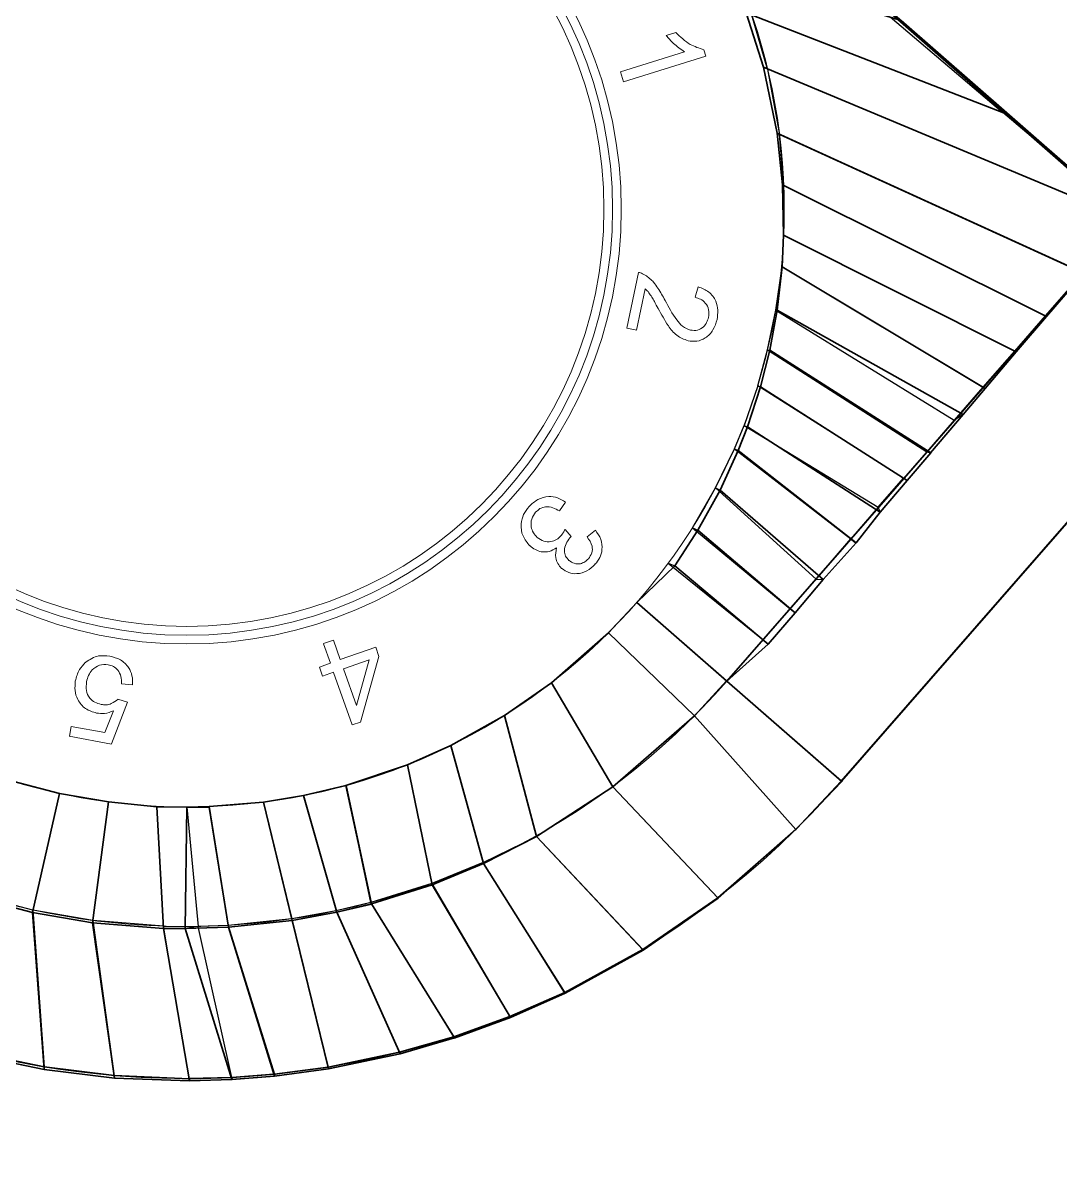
# Model space of a CAD drawing. Header units: millimetres. Extents: x 214.9 to 236.2, y -44.5 to -21.
# Drawn here: x 217.642 to 221.157, y -44.476 to -40.556 of the extents above; entities that cross this region are included whole.
import ezdxf

# ---------------------------------------------------------------- set-up
doc = ezdxf.new("R2010")
doc.units = ezdxf.units.MM
doc.header["$MEASUREMENT"] = 0
doc.layers.add('Camada 1', color=7, linetype='Continuous')
doc.layers.add('Layer1', color=10, linetype='Continuous', lineweight=35)

msp = doc.modelspace()

# ---------------------------------------------------------------- linework, layer by layer
for p, q in [((221.3923, -41.2233), (217.7316, -38.0252)), ((220.0928, -40.5214, 2.2033), (220.1516, -40.706, 2.2033)), ((220.9631, -40.8588, 2.2033), (220.0928, -40.5214, 2.2033)), ((220.1659, -40.7119, 0.0032), (220.1127, -40.5291, 0.0023)), ((220.1127, -40.5291, 0.0033), (220.9631, -40.8588, 0.0033)), ((220.5816, -40.5349, 2.2033), (220.9631, -40.8588, 2.2033)), ((220.1659, -40.7119, 0.0032), (220.1516, -40.706, 2.2033)), ((220.1516, -40.706, 2.2033), (220.1979, -40.9295, 2.2033)), ((220.1516, -40.706, 2.2033), (221.3923, -41.2233, 2.2)), ((221.3923, -41.2233), (220.1659, -40.7119, 0.0032)), ((220.1659, -40.7119, 0.0032), (220.2062, -40.9333, 0.0033)), ((220.9631, -40.8588, 0.0033), (220.9631, -40.8588, 2.2033)), ((221.3902, -41.2215, 2.2), (220.9631, -40.8588, 2.2033)), ((220.2062, -40.9333, 0.0033), (220.1979, -40.9295, 2.2033)), ((221.2363, -41.4027, 2.2033), (220.1979, -40.9295, 2.2033)), ((220.2165, -41.1044, 2.2033), (220.1979, -40.9295, 2.2033)), ((220.2204, -41.1064, 0.0033), (220.2062, -40.9333, 0.0033)), ((220.2062, -40.9333, 0.0033), (221.2351, -41.4022, 0.0033)), ((220.2204, -41.1064, 0.0033), (220.2165, -41.1044, 2.2033)), ((220.2165, -41.1044, 2.2033), (221.1111, -41.5501, 2.2033)), ((220.22, -41.275, 2.2033), (220.2165, -41.1044, 2.2033)), ((220.22, -41.275, 0.0033), (220.2204, -41.1064, 0.0033)), ((220.2204, -41.1064, 0.0033), (221.1111, -41.5501, 0.0033)), ((220.0273, -42.7857, 2.2), (221.3923, -41.2233, 2.2)), ((220.0273, -42.7857, 2.2), (221.3923, -41.2233, 2.2)), ((220.0273, -42.7857, 2.2), (221.3923, -41.2233, 2.2)), ((221.3923, -41.2233), (220.0274, -42.7858)), ((220.2149, -41.3825, 0.0033), (220.22, -41.275, 0.0033)), ((220.22, -41.275, 2.2033), (220.2149, -41.3825, 2.2033)), ((220.22, -41.275, 0.0033), (221.003, -41.6677, 0.0033)), ((220.22, -41.275, 0.0033), (220.22, -41.275, 2.2033)), ((221.0088, -41.6706, 2.2033), (220.22, -41.275, 2.2033)), ((220.1937, -41.5284), (220.2149, -41.3825, 0.0033)), ((220.1985, -41.5292, 2.2033), (220.2149, -41.3825, 2.2033)), ((220.2149, -41.3825, 0.0033), (220.8961, -41.7901, 0.0033)), ((220.2149, -41.3825, 0.0033), (220.2149, -41.3825, 2.2033)), ((220.2149, -41.3825, 2.2033), (220.9036, -41.7945, 2.2033)), ((221.2351, -41.4022, 0.0033), (221.1071, -41.548, 0.0033)), ((220.1661, -41.663), (220.1937, -41.5284)), ((220.1735, -41.6647, 2.2033), (220.1985, -41.5292, 2.2033)), ((220.1937, -41.5284), (220.7988, -41.9015, 0.0032)), ((220.1937, -41.5284), (220.1985, -41.5292, 2.2033)), ((220.1985, -41.5292, 2.2033), (220.8285, -41.8829, 2.2033)), ((220.4155, -43.1252, 2), (221.7779, -41.5654, 2)), ((220.4155, -43.1252), (221.7779, -41.5654)), ((221.7779, -41.5654, 2), (220.4279, -43.111, 2)), ((221.1071, -41.548, 0.0033), (221.003, -41.6677, 0.0033)), ((221.1071, -41.548, 0.0033), (221.1111, -41.5501, 2.2033)), ((220.1324, -41.7855), (220.1661, -41.663)), ((220.1661, -41.663), (220.7053, -42.0085, 0.0032)), ((220.1661, -41.663), (220.1735, -41.6647, 2.2033)), ((220.1735, -41.6647, 2.2033), (220.1421, -41.7885, 2.2033)), ((220.1735, -41.6647, 2.2033), (220.7187, -42.0122, 2.2031)), ((221.003, -41.6677, 0.0033), (220.8961, -41.7901, 0.0033)), ((221.003, -41.6677, 0.0033), (221.0088, -41.6706, 2.2033)), ((220.1324, -41.7855), (220.0859, -41.9194)), ((220.0978, -41.924, 2.2033), (220.1421, -41.7885, 2.2033)), ((220.6271, -42.0979, 0.0032), (220.1324, -41.7855)), ((220.1324, -41.7855), (220.1421, -41.7885, 2.2033)), ((220.1421, -41.7885, 2.2033), (220.6393, -42.1057, 2.2033)), ((220.8961, -41.7901, 0.0033), (220.7988, -41.9015, 0.0032)), ((220.8961, -41.7901, 0.0033), (220.9036, -41.7945, 2.2033)), ((220.8285, -41.8829, 2.2033), (220.7988, -41.9014, 0.0032)), ((220.0532, -41.9984), (220.0859, -41.9194)), ((220.0665, -42.0042, 2.2033), (220.0978, -41.924, 2.2033)), ((220.0859, -41.9194), (220.541, -42.1966, 0.0032)), ((220.0859, -41.9194), (220.0978, -41.924, 2.2033)), ((220.0978, -41.924, 2.2033), (220.5477, -42.2137, 2.2033)), ((220.7988, -41.9015, 0.0032), (220.7053, -42.0085, 0.0032)), ((219.9895, -42.1308), (220.0532, -41.9984)), ((220.0665, -42.0042, 2.2033), (220.0048, -42.1389, 2.2033)), ((220.0532, -41.9984), (220.4476, -42.3034, 0.0032)), ((220.0532, -41.9984), (220.0665, -42.0042, 2.2033)), ((220.462, -42.3145, 2.2033), (220.0665, -42.0042, 2.2033)), ((220.7053, -42.0085, 0.0032), (220.7187, -42.0122, 2.2033)), ((219.9108, -42.2667), (219.9895, -42.1308)), ((219.9895, -42.1308), (220.0048, -42.1389, 2.2033)), ((220.3309, -42.4401, 0.0031), (219.9895, -42.1308)), ((220.541, -42.1966, 0.0032), (220.6271, -42.0979, 0.0032)), ((220.6271, -42.0979, 0.0032), (220.6393, -42.1057, 2.2033)), ((220.0048, -42.1389, 2.2033), (219.9298, -42.2746, 2.2033)), ((220.354, -42.4417, 2.2033), (220.0048, -42.1389, 2.2033)), ((220.541, -42.1966, 0.0032), (220.4476, -42.3034, 0.0032)), ((220.5477, -42.2137, 2.2033), (220.541, -42.1966, 0.0032)), ((219.8512, -42.3951, 2.2033), (219.9298, -42.2746, 2.2033)), ((219.9108, -42.2667), (220.2428, -42.5407, 0.0031)), ((219.9108, -42.2667), (219.9298, -42.2746, 2.2033)), ((219.9298, -42.2746, 2.2033), (220.2588, -42.5539, 2.2033)), ((220.3309, -42.4401, 0.0031), (220.4476, -42.3034, 0.0032)), ((220.447, -42.3042, 0.0032), (220.462, -42.3145, 2.2033)), ((219.8512, -42.3951, 2.2033), (219.7225, -42.5192, 2.2)), ((219.8292, -42.3863), (220.1507, -42.6463, 0.0031)), ((219.8292, -42.3863), (219.8512, -42.3951, 2.2033)), ((219.8512, -42.3951, 2.2033), (220.1682, -42.6605, 2.2033)), ((220.2428, -42.5407, 0.0031), (220.3309, -42.4401, 0.0031)), ((220.3309, -42.4401, 0.0031), (220.3543, -42.442, 2.2033)), ((219.7225, -42.5192), (219.6262, -42.622)), ((219.6262, -42.622, 2.2), (219.7225, -42.5192, 2.2)), ((220.0273, -42.7857), (219.7225, -42.5192)), ((219.7225, -42.5192), (219.7225, -42.5192, 2.2)), ((220.0273, -42.7857, 2.2), (219.7225, -42.5192, 2.2)), ((220.0273, -42.7857), (219.7225, -42.5192)), ((220.0273, -42.7857, 2.2), (219.7225, -42.5192, 2.2)), ((220.2428, -42.5407, 0.0031), (220.2588, -42.5539, 2.2033)), ((219.6262, -42.622), (219.4334, -42.7913)), ((219.4334, -42.7913, 2.2), (219.6262, -42.622, 2.2)), ((219.9184, -42.9029), (219.6262, -42.622)), ((219.6262, -42.622), (219.6262, -42.622, 2.2)), ((219.6262, -42.622, 2.2), (219.9184, -42.9029, 2.2)), ((219.4334, -42.7913), (219.2741, -42.9025)), ((219.4334, -42.7913, 2.2), (219.2741, -42.9025, 2.2)), ((219.6416, -43.144), (219.4334, -42.7913)), ((219.4334, -42.7913), (219.4334, -42.7913, 2.2)), ((219.6416, -43.144, 2.2), (219.4334, -42.7913, 2.2)), ((220.0273, -42.7857, 2.2), (219.9184, -42.9029, 2.2)), ((219.9184, -42.9029), (220.0274, -42.7858)), ((220.4155, -43.1252, 2), (220.0272, -42.7859, 2.2)), ((220.0281, -42.785), (220.0273, -42.7857, 2.2)), ((220.0273, -42.7857), (220.0273, -42.7857, 2.2)), ((219.2741, -42.9025), (219.0925, -43.0041)), ((219.2741, -42.9025, 2.2), (219.0925, -43.0041, 2.2)), ((219.2741, -42.9025), (219.3825, -43.3125)), ((219.2741, -42.9025), (219.2741, -42.9025, 2.2)), ((219.2741, -42.9025, 2.2), (219.3825, -43.3125, 2.2)), ((219.6416, -43.144), (219.9184, -42.9029)), ((219.9184, -42.9029, 2.2), (219.6416, -43.144, 2.2)), ((220.2616, -43.2883), (219.9184, -42.9029)), ((219.9184, -42.9029), (219.9184, -42.9029, 2.2)), ((220.2618, -43.2887, 2), (219.9184, -42.9029, 2.2)), ((219.0925, -43.0041), (218.9455, -43.0695)), ((219.0925, -43.0041, 2.2), (218.9455, -43.0695, 2.2)), ((219.0925, -43.0041), (219.2021, -43.4004)), ((219.0925, -43.0041), (219.0925, -43.0041, 2.2)), ((219.0925, -43.0041, 2.2), (219.203, -43.4038, 2.2)), ((218.9455, -43.0695), (218.7368, -43.1396)), ((218.9455, -43.0695, 2.2), (218.7368, -43.1396, 2.2)), ((218.9455, -43.0695), (219.0276, -43.4715)), ((218.9455, -43.0695), (218.9455, -43.0695, 2.2)), ((218.9455, -43.0695, 2.2), (219.0285, -43.4756, 2.2)), ((217.7651, -43.1662), (217.6106, -43.1262)), ((217.7651, -43.1662, 2.2), (217.6106, -43.1262, 2.2)), ((218.7368, -43.1396), (218.5925, -43.1738)), ((218.5925, -43.1738, 2.2), (218.7368, -43.1396, 2.2)), ((218.8214, -43.5361), (218.7368, -43.1396)), ((218.7368, -43.1396), (218.7368, -43.1396, 2.2)), ((218.7368, -43.1396, 2.2), (218.8227, -43.5408, 2.1991)), ((219.6416, -43.144), (219.3825, -43.3125)), ((219.3825, -43.3125, 2.2), (219.6416, -43.144, 2.2)), ((219.9968, -43.5197), (219.6416, -43.144)), ((219.6416, -43.144, 2.2), (219.9979, -43.5208, 2)), ((220.4155, -43.1252), (220.2616, -43.2883)), ((220.4155, -43.1252, 2), (220.2618, -43.2887, 2)), ((220.4155, -43.1252), (220.4155, -43.1252, 2)), ((217.7651, -43.1662), (217.6736, -43.5695)), ((217.7651, -43.1662, 2.2), (217.6736, -43.5695, 2.2)), ((217.9314, -43.1951), (217.7651, -43.1662)), ((217.7651, -43.1662), (217.7651, -43.1662, 2.2)), ((217.9314, -43.1951, 2.2), (217.7651, -43.1662, 2.2)), ((218.5925, -43.1738), (218.4575, -43.1958)), ((218.5925, -43.1738, 2.2), (218.4575, -43.1958, 2.2)), ((218.5925, -43.1738), (218.7037, -43.5641)), ((218.5925, -43.1738), (218.5925, -43.1738, 2.2)), ((218.5925, -43.1738, 2.2), (218.7052, -43.5692, 2.2)), ((217.8777, -43.6046), (217.9314, -43.1951)), ((217.9314, -43.1951, 2.2), (217.8777, -43.6046, 2.2)), ((217.9314, -43.1951), (218.0959, -43.2113)), ((217.9314, -43.1951), (217.9314, -43.1951, 2.2)), ((218.0959, -43.2113, 2.2), (217.9314, -43.1951, 2.2)), ((218.1181, -43.6235), (218.0959, -43.2113)), ((218.197, -43.2124), (218.0959, -43.2113)), ((218.0959, -43.2113), (218.0959, -43.2113, 2.2)), ((218.197, -43.2124, 2.2), (218.0959, -43.2113, 2.2)), ((218.0959, -43.2113, 2.2), (218.1181, -43.6235, 2.2)), ((218.197, -43.2124, 2.2), (218.1914, -43.6245, 2.2)), ((218.2726, -43.211), (218.197, -43.2124)), ((218.2726, -43.211, 2.2), (218.197, -43.2124, 2.2)), ((218.197, -43.2124), (218.2355, -43.6171)), ((218.197, -43.2124), (218.197, -43.2124, 2.2)), ((218.4575, -43.1958), (218.2726, -43.211)), ((218.4575, -43.1958, 2.2), (218.2726, -43.211, 2.2)), ((218.2726, -43.211), (218.3372, -43.6134, 0)), ((218.2726, -43.211), (218.2726, -43.211, 2.2)), ((218.2726, -43.211, 2.2), (218.3382, -43.6199, 2.1988)), ((218.4575, -43.1958), (218.5528, -43.5913)), ((218.4575, -43.1958), (218.4575, -43.1958, 2.2)), ((218.4575, -43.1958, 2.2), (218.5542, -43.597, 2.2)), ((220.2615, -43.2884), (219.9968, -43.5197)), ((219.9979, -43.5208, 2), (220.2618, -43.2887, 2)), ((220.2616, -43.2883), (220.2618, -43.2887, 2)), ((219.2021, -43.4004), (219.3825, -43.3125)), ((219.203, -43.4038, 2.2), (219.3825, -43.3125, 2.2)), ((219.3825, -43.3125), (219.3825, -43.3125, 2.2)), ((219.3825, -43.3125, 2.2), (219.7442, -43.6976, 2)), ((219.3825, -43.3125), (219.7424, -43.6957)), ((219.2021, -43.4004), (219.0271, -43.4717)), ((219.203, -43.4038, 2.2), (219.0285, -43.4756, 2.2)), ((219.4777, -43.8406), (219.2021, -43.4004)), ((219.2021, -43.4004), (219.203, -43.4038, 2.2)), ((219.0276, -43.4715), (218.8214, -43.5361)), ((219.0285, -43.4756, 2.2), (218.8227, -43.5408, 2.2)), ((219.0276, -43.4715), (219.2919, -43.9224)), ((219.0285, -43.4756, 2.2), (219.294, -43.9259, 2)), ((217.4922, -43.5228, 2.2), (217.6736, -43.5695, 2.2)), ((217.6754, -43.5615), (217.4947, -43.5144)), ((218.8214, -43.5361), (218.7037, -43.5641, 0)), ((218.7052, -43.5692, 2.2), (218.8227, -43.5408, 2.2)), ((219.1018, -43.9909), (218.8214, -43.5361)), ((218.8214, -43.5361), (218.8227, -43.5408, 2.2)), ((218.8227, -43.5408, 2.2), (219.1043, -43.9949, 2)), ((219.9968, -43.5197), (219.7424, -43.6957)), ((219.7442, -43.6976, 2), (219.9979, -43.5208, 2)), ((219.9968, -43.5197), (219.9979, -43.5208, 2)), ((217.6736, -43.5695), (217.6736, -43.5695, 2.2)), ((217.6736, -43.5695, 2.2), (217.6736, -43.5695, 1.614)), ((217.6736, -43.5695, 2.2), (217.7139, -44.1018, 2)), ((217.8777, -43.6046, 2.2), (217.6736, -43.5695, 2.2)), ((217.6754, -43.5613), (217.7132, -44.0932)), ((217.8788, -43.5968), (217.6754, -43.5615)), ((218.7037, -43.5641), (218.5528, -43.5913)), ((218.5542, -43.597, 2.2), (218.7052, -43.5692, 2.2)), ((218.7037, -43.5641), (218.7052, -43.5692, 2.2)), ((218.7037, -43.5641), (218.9179, -44.0435)), ((218.7052, -43.5692, 2.2), (218.92, -44.0483, 2)), ((217.8788, -43.5968), (217.8777, -43.6046, 2.2)), ((217.8777, -43.6046, 2.2), (218.1181, -43.6235, 2.2)), ((217.9521, -44.1307, 2), (217.8777, -43.6046, 2.2)), ((218.1177, -43.6162), (217.8788, -43.5968)), ((217.8788, -43.5968), (217.951, -44.1227)), ((218.2049, -44.1328), (218.1177, -43.6162)), ((218.1177, -43.6162), (218.2355, -43.6171)), ((218.1177, -43.6162), (218.1181, -43.6235, 2.2)), ((218.2355, -43.6171), (218.1919, -43.6245, 2.2)), ((218.3382, -43.6199, 2.2), (218.1919, -43.6245, 2.2)), ((218.3372, -43.6134), (218.2355, -43.6171)), ((218.3499, -44.1288), (218.2355, -43.6171)), ((218.5528, -43.5913), (218.3372, -43.6134)), ((218.3372, -43.6134), (218.3382, -43.6199, 2.2)), ((218.3372, -43.6134), (218.4938, -44.1178)), ((218.3382, -43.6199, 2.2), (218.5542, -43.597, 2.2)), ((218.3382, -43.6199, 2.2), (218.4943, -44.1242, 2)), ((218.5528, -43.5913), (218.6764, -44.0936)), ((218.5542, -43.597, 2.2), (218.6771, -44.0995, 2)), ((218.1181, -43.6235, 2.2), (218.2061, -44.1401, 2)), ((218.1919, -43.6245, 2.2), (218.1181, -43.6235, 2.2)), ((218.1919, -43.6245, 2.2), (218.3501, -44.1357, 2)), ((219.7424, -43.6957), (219.4777, -43.8406)), ((219.4795, -43.8435, 2), (219.7442, -43.6976, 2)), ((219.7424, -43.6957), (219.7442, -43.6976, 2)), ((219.4777, -43.8406), (219.2925, -43.9222)), ((219.294, -43.9259, 2), (219.4795, -43.8435, 2)), ((219.4777, -43.8406), (219.4795, -43.8435, 2)), ((219.2925, -43.9222), (219.1018, -43.9909)), ((219.1043, -43.9949, 2), (219.294, -43.9259, 2)), ((219.2919, -43.9224), (219.294, -43.9259, 2)), ((219.1018, -43.9909), (218.9179, -44.0435)), ((218.92, -44.0483, 2), (219.1043, -43.9949, 2)), ((219.1018, -43.9909), (219.1043, -43.9949, 2)), ((217.7132, -44.0932), (217.4789, -44.0445)), ((217.4789, -44.0536, 2), (217.7139, -44.1018, 2)), ((218.9179, -44.0435), (218.6764, -44.0936)), ((218.6771, -44.0995, 2), (218.92, -44.0483, 2)), ((218.9179, -44.0435), (218.92, -44.0483, 2)), ((217.7132, -44.0932), (217.951, -44.1226)), ((217.7132, -44.0932), (217.7139, -44.1018, 2)), ((218.6757, -44.0937), (218.4938, -44.1178)), ((218.6764, -44.0936), (218.6771, -44.0995, 2)), ((217.9521, -44.1307, 2), (217.7139, -44.1018, 2)), ((217.951, -44.1226), (217.9521, -44.1307, 2)), ((217.951, -44.1226), (218.2049, -44.1328)), ((217.9521, -44.1307, 2), (218.2061, -44.1401, 2)), ((218.3486, -44.1289), (218.2049, -44.1328)), ((218.2049, -44.1328), (218.2061, -44.1401, 2)), ((218.4924, -44.118), (218.3499, -44.1288)), ((218.3499, -44.1288), (218.3501, -44.1357, 2)), ((218.4943, -44.1242, 2), (218.3501, -44.1357, 2)), ((218.4938, -44.1178), (218.4943, -44.1242, 2)), ((218.4943, -44.1242, 2), (218.6771, -44.0995, 2)), ((218.2061, -44.1401, 2), (218.3501, -44.1357, 2))]:
    msp.add_line(p, q)
at = {"layer": 'Camada 1', "color": 250, "lineweight": 18}
for points in [[(233.4023, -27.4764), (233.4023, -27.4764), (220.0273, -42.7857), (220.0273, -42.7857)], [(233.7906, -27.8157), (233.7906, -27.8157), (220.4153, -43.125), (220.4153, -43.125)], [(219.8221, -40.5982), (219.8221, -40.5982), (219.8549, -40.5876), (219.8549, -40.5876)], [(219.6669, -40.7215), (219.6669, -40.7215), (219.8846, -40.6541), (219.8846, -40.6541)], [(219.9566, -40.6686), (219.9566, -40.6686), (219.6772, -40.7554), (219.6772, -40.7554)], [(219.9497, -40.6466), (219.9497, -40.6466), (219.9568, -40.6684), (219.9568, -40.6684)], [(219.6772, -40.7553), (219.6772, -40.7553), (219.667, -40.7214), (219.667, -40.7214)], [(219.6886, -41.59), (219.6886, -41.59), (219.7277, -41.4009), (219.7277, -41.4009)], [(219.7513, -41.4567), (219.7513, -41.4567), (219.722, -41.5971), (219.722, -41.5971)], [(219.92, -41.4849), (219.92, -41.4849), (219.9309, -41.45), (219.9309, -41.45)], [(219.7221, -41.5971), (219.7221, -41.5971), (219.6885, -41.59), (219.6885, -41.59)], [(219.4803, -42.1793), (219.4803, -42.1793), (219.4602, -42.2086), (219.4602, -42.2086)], [(219.4791, -42.2725), (219.4791, -42.2725), (219.4999, -42.2958), (219.4999, -42.2958)], [(219.5543, -42.297), (219.5543, -42.297), (219.5825, -42.2747), (219.5825, -42.2747)], [(218.66, -42.6588), (218.66, -42.6588), (218.6939, -42.6472), (218.6939, -42.6472)], [(218.6836, -42.7253), (218.6836, -42.7253), (218.66, -42.659), (218.66, -42.659)], [(218.694, -42.6473), (218.694, -42.6473), (218.7173, -42.7129), (218.7173, -42.7129)], [(218.7174, -42.7128), (218.7174, -42.7128), (218.8374, -42.6705), (218.8374, -42.6705)], [(218.8373, -42.6706), (218.8373, -42.6706), (218.8482, -42.702), (218.8482, -42.702)], [(218.8147, -42.7135), (218.8147, -42.7135), (218.7283, -42.7441), (218.7283, -42.7441)], [(218.7724, -42.8685), (218.7724, -42.8685), (218.8147, -42.7136), (218.8147, -42.7136)], [(218.8481, -42.7019), (218.8481, -42.7019), (218.7857, -42.9249), (218.7857, -42.9249)], [(218.6464, -42.7381), (218.6464, -42.7381), (218.6835, -42.7254), (218.6835, -42.7254)], [(218.6573, -42.7694), (218.6573, -42.7694), (218.6464, -42.738), (218.6464, -42.738)], [(218.6947, -42.756), (218.6947, -42.756), (218.6573, -42.7694), (218.6573, -42.7694)], [(218.7579, -42.9343), (218.7579, -42.9343), (218.6947, -42.7561), (218.6947, -42.7561)], [(218.7284, -42.7443), (218.7284, -42.7443), (218.7725, -42.8685), (218.7725, -42.8685)], [(218.0131, -42.7979), (218.0131, -42.7979), (217.976, -42.7947), (217.976, -42.7947)], [(220.0274, -42.7858), (220.0274, -42.7858), (220.4155, -43.1252), (220.4155, -43.1252)], [(217.9957, -42.8566), (217.9957, -42.8566), (217.9413, -42.9988), (217.9413, -42.9988)], [(217.9636, -42.8468), (217.9636, -42.8468), (217.9957, -42.8567), (217.9957, -42.8567)], [(217.9194, -42.9601), (217.9194, -42.9601), (217.9486, -42.8864), (217.9486, -42.8864)], [(217.7988, -42.9727), (217.7988, -42.9727), (217.8051, -42.9395), (217.8051, -42.9395)], [(217.8052, -42.9395), (217.8052, -42.9395), (217.9195, -42.9603), (217.9195, -42.9603)], [(218.7856, -42.9248), (218.7856, -42.9248), (218.7578, -42.9343), (218.7578, -42.9343)], [(217.9412, -42.9989), (217.9412, -42.9989), (217.7987, -42.9728), (217.7987, -42.9728)]]:
    msp.add_open_spline(points, degree=3, dxfattribs=at)
for points, knots in [([(220.2223, -41.1871), (220.2223, -40.0685), (219.3156, -39.1611), (218.197, -39.1611), (218.197, -39.1611), (217.0783, -39.1611), (216.1713, -40.0685), (216.1713, -41.1871), (216.1713, -41.1871), (216.1713, -42.3054), (217.0783, -43.2124), (218.197, -43.2124), (218.197, -43.2124), (219.3156, -43.2124), (220.2223, -42.3054), (220.2223, -41.1871)], [0, 0, 0, 0, 0.2, 0.2, 0.2, 0.2, 0.4, 0.4, 0.4, 0.4, 0.6, 0.6, 0.6, 0.6, 1, 1, 1, 1]), ([(215.9782, -39.2487), (214.9079, -40.4739), (215.0335, -42.3352), (216.2587, -43.4051), (216.2587, -43.4051), (217.4839, -44.4758), (219.3448, -44.3506), (220.4154, -43.125)], [0, 0, 0, 0, 0.333333, 0.333333, 0.333333, 0.333333, 1, 1, 1, 1]), ([(216.3666, -39.5876), (215.4836, -40.5986), (215.587, -42.1339), (216.5981, -43.0173), (216.5981, -43.0173), (217.6088, -43.9006), (219.1441, -43.7969), (220.0274, -42.7858)], [0, 0, 0, 0, 0.333333, 0.333333, 0.333333, 0.333333, 1, 1, 1, 1]), ([(219.67, -41.1871), (219.67, -40.3733), (219.0106, -39.7139), (218.1968, -39.7139), (218.1968, -39.7139), (217.3833, -39.7139), (216.7239, -40.3733), (216.7239, -41.1871), (216.7239, -41.1871), (216.7239, -42.0003), (217.3833, -42.66), (218.1968, -42.66), (218.1968, -42.66), (219.0106, -42.66), (219.67, -42.0003), (219.67, -41.1871)], [0, 0, 0, 0, 0.2, 0.2, 0.2, 0.2, 0.4, 0.4, 0.4, 0.4, 0.6, 0.6, 0.6, 0.6, 1, 1, 1, 1]), ([(219.6403, -41.1871), (219.6403, -40.3898), (218.9941, -39.7436), (218.1968, -39.7436), (218.1968, -39.7436), (217.3995, -39.7436), (216.7536, -40.3898), (216.7536, -41.1871), (216.7536, -41.1871), (216.7536, -41.9841), (217.3995, -42.6303), (218.1968, -42.6303), (218.1968, -42.6303), (218.9941, -42.6303), (219.6403, -41.9841), (219.6403, -41.1871)], [0, 0, 0, 0, 0.2, 0.2, 0.2, 0.2, 0.4, 0.4, 0.4, 0.4, 0.6, 0.6, 0.6, 0.6, 1, 1, 1, 1]), ([(219.8845, -40.654), (219.8714, -40.6448), (219.8587, -40.6353), (219.8471, -40.625), (219.8471, -40.625), (219.8379, -40.6166), (219.8301, -40.6071), (219.822, -40.5982)], [0, 0, 0, 0, 0.333333, 0.333333, 0.333333, 0.333333, 1, 1, 1, 1]), ([(219.855, -40.5877), (219.8701, -40.6028), (219.8857, -40.6176), (219.9033, -40.6282), (219.9033, -40.6282), (219.9181, -40.636), (219.9336, -40.6413), (219.9499, -40.6466)], [0, 0, 0, 0, 0.333333, 0.333333, 0.333333, 0.333333, 1, 1, 1, 1]), ([(219.7279, -41.4009), (219.7325, -41.4019), (219.7371, -41.403), (219.7417, -41.4055), (219.7417, -41.4055), (219.7448, -41.4065), (219.7484, -41.4083), (219.7512, -41.41)], [0, 0, 0, 0, 0.333333, 0.333333, 0.333333, 0.333333, 1, 1, 1, 1]), ([(219.7513, -41.4102), (219.7612, -41.4176), (219.7711, -41.4254), (219.7795, -41.4345), (219.7795, -41.4345), (219.7848, -41.4409), (219.7894, -41.4476), (219.7943, -41.4543), (219.7943, -41.4543), (219.7982, -41.461), (219.8028, -41.468), (219.8067, -41.4747), (219.8067, -41.4747), (219.8109, -41.4818), (219.8148, -41.4885), (219.8187, -41.4959)], [0, 0, 0, 0, 0.2, 0.2, 0.2, 0.2, 0.4, 0.4, 0.4, 0.4, 0.6, 0.6, 0.6, 0.6, 1, 1, 1, 1]), ([(219.7951, -41.5234), (219.7908, -41.5152), (219.7863, -41.5075), (219.782, -41.4997), (219.782, -41.4997), (219.7792, -41.4944), (219.7757, -41.4891), (219.7732, -41.4846), (219.7732, -41.4846), (219.7697, -41.4796), (219.7669, -41.4747), (219.7633, -41.4697), (219.7633, -41.4697), (219.7598, -41.4648), (219.7556, -41.4609), (219.7513, -41.4567)], [0, 0, 0, 0, 0.2, 0.2, 0.2, 0.2, 0.4, 0.4, 0.4, 0.4, 0.6, 0.6, 0.6, 0.6, 1, 1, 1, 1]), ([(219.9308, -41.45), (219.9435, -41.4549), (219.9558, -41.4599), (219.9664, -41.4676), (219.9664, -41.4676), (219.977, -41.4754), (219.9851, -41.4863), (219.9904, -41.4987), (219.9904, -41.4987), (219.9946, -41.5085), (219.9968, -41.5188), (219.9971, -41.529), (219.9971, -41.529), (219.9975, -41.5389), (219.9961, -41.5495), (219.9946, -41.56)], [0, 0, 0, 0, 0.2, 0.2, 0.2, 0.2, 0.4, 0.4, 0.4, 0.4, 0.6, 0.6, 0.6, 0.6, 1, 1, 1, 1]), ([(219.8186, -41.496), (219.8303, -41.5182), (219.8426, -41.5408), (219.8578, -41.5616), (219.8578, -41.5616), (219.8638, -41.5697), (219.8701, -41.5778), (219.8779, -41.5835), (219.8779, -41.5835), (219.886, -41.5891), (219.8955, -41.5933), (219.9047, -41.5969)], [0, 0, 0, 0, 0.25, 0.25, 0.25, 0.25, 0.5, 0.5, 0.5, 0.5, 1, 1, 1, 1]), ([(219.9654, -41.5533), (219.9665, -41.5445), (219.9675, -41.5357), (219.9657, -41.5272), (219.9657, -41.5272), (219.9643, -41.5188), (219.9605, -41.5107), (219.9548, -41.5047), (219.9548, -41.5047), (219.9502, -41.4994), (219.9446, -41.4948), (219.9389, -41.492), (219.9389, -41.492), (219.9329, -41.4891), (219.9266, -41.4874), (219.9199, -41.4849)], [0, 0, 0, 0, 0.2, 0.2, 0.2, 0.2, 0.4, 0.4, 0.4, 0.4, 0.6, 0.6, 0.6, 0.6, 1, 1, 1, 1]), ([(219.8965, -41.6328), (219.8828, -41.6275), (219.869, -41.6225), (219.8581, -41.6141), (219.8581, -41.6141), (219.8468, -41.6056), (219.8376, -41.5939), (219.8295, -41.5823), (219.8295, -41.5823), (219.8168, -41.5629), (219.8059, -41.5431), (219.7949, -41.5234)], [0, 0, 0, 0, 0.25, 0.25, 0.25, 0.25, 0.5, 0.5, 0.5, 0.5, 1, 1, 1, 1]), ([(219.9945, -41.56), (219.991, -41.5727), (219.9875, -41.5851), (219.9808, -41.596), (219.9808, -41.596), (219.9744, -41.6066), (219.9653, -41.6161), (219.9543, -41.6232), (219.9543, -41.6232), (219.9455, -41.6285), (219.936, -41.6324), (219.9265, -41.6338), (219.9265, -41.6338), (219.9166, -41.6352), (219.9063, -41.6341), (219.8965, -41.6327)], [0, 0, 0, 0, 0.2, 0.2, 0.2, 0.2, 0.4, 0.4, 0.4, 0.4, 0.6, 0.6, 0.6, 0.6, 1, 1, 1, 1]), ([(219.9046, -41.5967), (219.9124, -41.5974), (219.9205, -41.5981), (219.9279, -41.5967), (219.9279, -41.5967), (219.9353, -41.595), (219.9427, -41.5907), (219.9487, -41.5851), (219.9487, -41.5851), (219.9526, -41.5812), (219.9568, -41.5759), (219.9593, -41.5703), (219.9593, -41.5703), (219.9621, -41.5653), (219.9635, -41.5597), (219.9653, -41.5533)], [0, 0, 0, 0, 0.2, 0.2, 0.2, 0.2, 0.4, 0.4, 0.4, 0.4, 0.6, 0.6, 0.6, 0.6, 1, 1, 1, 1]), ([(219.3573, -42.194), (219.3665, -42.1851), (219.376, -42.1767), (219.3873, -42.1707), (219.3873, -42.1707), (219.3983, -42.1643), (219.4113, -42.1611), (219.424, -42.1604), (219.424, -42.1604), (219.4339, -42.1604), (219.4445, -42.1619), (219.4537, -42.1647), (219.4537, -42.1647), (219.4628, -42.1682), (219.4716, -42.1735), (219.4805, -42.1791)], [0, 0, 0, 0, 0.2, 0.2, 0.2, 0.2, 0.4, 0.4, 0.4, 0.4, 0.6, 0.6, 0.6, 0.6, 1, 1, 1, 1]), ([(219.3604, -42.3278), (219.3512, -42.3176), (219.3421, -42.3066), (219.3368, -42.2939), (219.3368, -42.2939), (219.3311, -42.2819), (219.3294, -42.2671), (219.3308, -42.253), (219.3308, -42.253), (219.3318, -42.2417), (219.3343, -42.2308), (219.3389, -42.2213), (219.3389, -42.2213), (219.3438, -42.2114), (219.3505, -42.2026), (219.3572, -42.1941)], [0, 0, 0, 0, 0.2, 0.2, 0.2, 0.2, 0.4, 0.4, 0.4, 0.4, 0.6, 0.6, 0.6, 0.6, 1, 1, 1, 1]), ([(219.4602, -42.2088), (219.4528, -42.2056), (219.4454, -42.2014), (219.4376, -42.1985), (219.4376, -42.1985), (219.4298, -42.1961), (219.4214, -42.1943), (219.4129, -42.1957), (219.4129, -42.1957), (219.4066, -42.1964), (219.4002, -42.1982), (219.3942, -42.2014), (219.3942, -42.2014), (219.3889, -42.2052), (219.3843, -42.2091), (219.3794, -42.2137)], [0, 0, 0, 0, 0.2, 0.2, 0.2, 0.2, 0.4, 0.4, 0.4, 0.4, 0.6, 0.6, 0.6, 0.6, 1, 1, 1, 1]), ([(219.3794, -42.2137), (219.3741, -42.2212), (219.3692, -42.2282), (219.3663, -42.2367), (219.3663, -42.2367), (219.3635, -42.2448), (219.3635, -42.2543), (219.3646, -42.2631), (219.3646, -42.2631), (219.3656, -42.2698), (219.3681, -42.2769), (219.372, -42.2829), (219.372, -42.2829), (219.3752, -42.2885), (219.3805, -42.2938), (219.385, -42.2988)], [0, 0, 0, 0, 0.2, 0.2, 0.2, 0.2, 0.4, 0.4, 0.4, 0.4, 0.6, 0.6, 0.6, 0.6, 1, 1, 1, 1]), ([(219.4653, -42.2937), (219.4682, -42.2898), (219.4713, -42.2863), (219.4734, -42.2824), (219.4734, -42.2824), (219.4756, -42.2789), (219.4777, -42.2753), (219.4791, -42.2725)], [0, 0, 0, 0, 0.333333, 0.333333, 0.333333, 0.333333, 1, 1, 1, 1]), ([(219.5825, -42.2747), (219.5892, -42.2843), (219.5963, -42.2948), (219.6001, -42.3054), (219.6001, -42.3054), (219.6044, -42.316), (219.6054, -42.3284), (219.6044, -42.3404), (219.6044, -42.3404), (219.6037, -42.3495), (219.6008, -42.3591), (219.597, -42.3672), (219.597, -42.3672), (219.5927, -42.3749), (219.5871, -42.383), (219.5807, -42.3901)], [0, 0, 0, 0, 0.2, 0.2, 0.2, 0.2, 0.4, 0.4, 0.4, 0.4, 0.6, 0.6, 0.6, 0.6, 1, 1, 1, 1]), ([(219.4505, -42.3345), (219.4424, -42.3394), (219.4343, -42.344), (219.4258, -42.3461), (219.4258, -42.3461), (219.4174, -42.3486), (219.4075, -42.349), (219.3987, -42.3476), (219.3987, -42.3476), (219.3913, -42.3458), (219.3842, -42.3437), (219.3786, -42.3401), (219.3786, -42.3401), (219.3718, -42.337), (219.3659, -42.3327), (219.3606, -42.3278)], [0, 0, 0, 0, 0.2, 0.2, 0.2, 0.2, 0.4, 0.4, 0.4, 0.4, 0.6, 0.6, 0.6, 0.6, 1, 1, 1, 1]), ([(219.3851, -42.2988), (219.3921, -42.3041), (219.3992, -42.3087), (219.4069, -42.3115), (219.4069, -42.3115), (219.4144, -42.3144), (219.4235, -42.3147), (219.4316, -42.3129), (219.4316, -42.3129), (219.4383, -42.3119), (219.4447, -42.3098), (219.4503, -42.3062), (219.4503, -42.3062), (219.456, -42.3031), (219.4602, -42.2985), (219.4655, -42.2935)], [0, 0, 0, 0, 0.2, 0.2, 0.2, 0.2, 0.4, 0.4, 0.4, 0.4, 0.6, 0.6, 0.6, 0.6, 1, 1, 1, 1]), ([(219.4958, -42.3002), (219.4909, -42.3066), (219.4863, -42.3129), (219.4831, -42.3207), (219.4831, -42.3207), (219.4796, -42.3277), (219.4771, -42.3358), (219.4771, -42.3436), (219.4771, -42.3436), (219.4771, -42.35), (219.4785, -42.3567), (219.481, -42.3619), (219.481, -42.3619), (219.4842, -42.3676), (219.4884, -42.3718), (219.4926, -42.3768)], [0, 0, 0, 0, 0.2, 0.2, 0.2, 0.2, 0.4, 0.4, 0.4, 0.4, 0.6, 0.6, 0.6, 0.6, 1, 1, 1, 1]), ([(219.5, -42.2957), (219.4993, -42.2964), (219.4982, -42.2975), (219.4975, -42.2982), (219.4975, -42.2982), (219.4972, -42.2989), (219.4964, -42.2996), (219.4957, -42.3003)], [0, 0, 0, 0, 0.333333, 0.333333, 0.333333, 0.333333, 1, 1, 1, 1]), ([(219.5584, -42.3714), (219.563, -42.3647), (219.5672, -42.3583), (219.5697, -42.3513), (219.5697, -42.3513), (219.5722, -42.3442), (219.5725, -42.3361), (219.5707, -42.329), (219.5707, -42.329), (219.5683, -42.3167), (219.5609, -42.3068), (219.5542, -42.2969)], [0, 0, 0, 0, 0.25, 0.25, 0.25, 0.25, 0.5, 0.5, 0.5, 0.5, 1, 1, 1, 1]), ([(219.4677, -42.4039), (219.4628, -42.3986), (219.4586, -42.3937), (219.4547, -42.3877), (219.4547, -42.3877), (219.4512, -42.3813), (219.4487, -42.3746), (219.4476, -42.3676), (219.4476, -42.3676), (219.4462, -42.3567), (219.4483, -42.3454), (219.4504, -42.3344)], [0, 0, 0, 0, 0.25, 0.25, 0.25, 0.25, 0.5, 0.5, 0.5, 0.5, 1, 1, 1, 1]), ([(219.5808, -42.39), (219.5723, -42.3984), (219.5635, -42.4065), (219.5536, -42.4122), (219.5536, -42.4122), (219.543, -42.4178), (219.531, -42.421), (219.5197, -42.4217), (219.5197, -42.4217), (219.5099, -42.4224), (219.5003, -42.421), (219.4919, -42.4175), (219.4919, -42.4175), (219.4834, -42.4143), (219.4756, -42.4094), (219.4679, -42.4041)], [0, 0, 0, 0, 0.2, 0.2, 0.2, 0.2, 0.4, 0.4, 0.4, 0.4, 0.6, 0.6, 0.6, 0.6, 1, 1, 1, 1]), ([(219.4927, -42.3769), (219.4987, -42.3807), (219.504, -42.385), (219.5107, -42.3867), (219.5107, -42.3867), (219.5171, -42.3892), (219.5245, -42.3892), (219.5312, -42.3882), (219.5312, -42.3882), (219.5365, -42.3867), (219.5414, -42.3846), (219.546, -42.3818), (219.546, -42.3818), (219.5506, -42.3786), (219.5544, -42.3751), (219.5583, -42.3712)], [0, 0, 0, 0, 0.2, 0.2, 0.2, 0.2, 0.4, 0.4, 0.4, 0.4, 0.6, 0.6, 0.6, 0.6, 1, 1, 1, 1]), ([(217.8537, -42.7222), (217.8682, -42.7127), (217.882, -42.7039), (217.8975, -42.7004), (217.8975, -42.7004), (217.9095, -42.699), (217.9225, -42.7), (217.9359, -42.7011)], [0, 0, 0, 0, 0.333333, 0.333333, 0.333333, 0.333333, 1, 1, 1, 1]), ([(217.9359, -42.7012), (217.9482, -42.7044), (217.9606, -42.7076), (217.9719, -42.7139), (217.9719, -42.7139), (217.9825, -42.7203), (217.9923, -42.7295), (217.9994, -42.7401), (217.9994, -42.7401), (218.005, -42.7485), (218.0089, -42.758), (218.011, -42.7676), (218.011, -42.7676), (218.0135, -42.7774), (218.0135, -42.7873), (218.0132, -42.7979)], [0, 0, 0, 0, 0.2, 0.2, 0.2, 0.2, 0.4, 0.4, 0.4, 0.4, 0.6, 0.6, 0.6, 0.6, 1, 1, 1, 1]), ([(217.8191, -42.7853), (217.8226, -42.7719), (217.8265, -42.7585), (217.8336, -42.7468), (217.8336, -42.7468), (217.8392, -42.738), (217.8466, -42.7302), (217.8537, -42.7221)], [0, 0, 0, 0, 0.333333, 0.333333, 0.333333, 0.333333, 1, 1, 1, 1]), ([(217.9305, -42.7302), (217.9203, -42.7295), (217.9104, -42.7295), (217.9013, -42.7319), (217.9013, -42.7319), (217.8921, -42.7351), (217.8833, -42.7404), (217.8766, -42.7475), (217.8766, -42.7475), (217.8716, -42.7531), (217.867, -42.7595), (217.8642, -42.7669), (217.8642, -42.7669), (217.8603, -42.7736), (217.8589, -42.781), (217.8572, -42.7887)], [0, 0, 0, 0, 0.2, 0.2, 0.2, 0.2, 0.4, 0.4, 0.4, 0.4, 0.6, 0.6, 0.6, 0.6, 1, 1, 1, 1]), ([(217.9758, -42.7948), (217.9755, -42.786), (217.9751, -42.7782), (217.9737, -42.7701), (217.9737, -42.7701), (217.9712, -42.762), (217.9677, -42.7549), (217.9628, -42.7486), (217.9628, -42.7486), (217.9585, -42.7436), (217.954, -42.7394), (217.9483, -42.7366), (217.9483, -42.7366), (217.943, -42.733), (217.9367, -42.732), (217.9307, -42.7302)], [0, 0, 0, 0, 0.2, 0.2, 0.2, 0.2, 0.4, 0.4, 0.4, 0.4, 0.6, 0.6, 0.6, 0.6, 1, 1, 1, 1]), ([(217.8913, -42.894), (217.8782, -42.8901), (217.8652, -42.8862), (217.8539, -42.8788), (217.8539, -42.8788), (217.8429, -42.8714), (217.8338, -42.8598), (217.8278, -42.8478), (217.8278, -42.8478), (217.8225, -42.8382), (217.819, -42.828), (217.8183, -42.8174), (217.8183, -42.8174), (217.8172, -42.8068), (217.8183, -42.7959), (217.819, -42.7853)], [0, 0, 0, 0, 0.2, 0.2, 0.2, 0.2, 0.4, 0.4, 0.4, 0.4, 0.6, 0.6, 0.6, 0.6, 1, 1, 1, 1]), ([(217.8572, -42.7886), (217.8565, -42.7984), (217.855, -42.8083), (217.8565, -42.8175), (217.8565, -42.8175), (217.8579, -42.8263), (217.8621, -42.8358), (217.8681, -42.8432), (217.8681, -42.8432), (217.8727, -42.8492), (217.8787, -42.8542), (217.885, -42.8577), (217.885, -42.8577), (217.8921, -42.8609), (217.8991, -42.8626), (217.9062, -42.8648)], [0, 0, 0, 0, 0.2, 0.2, 0.2, 0.2, 0.4, 0.4, 0.4, 0.4, 0.6, 0.6, 0.6, 0.6, 1, 1, 1, 1]), ([(217.9063, -42.8649), (217.9123, -42.8659), (217.9179, -42.8659), (217.9239, -42.8659), (217.9239, -42.8659), (217.9296, -42.8659), (217.9355, -42.8645), (217.9408, -42.8617), (217.9408, -42.8617), (217.9497, -42.8585), (217.9564, -42.8525), (217.9638, -42.8469)], [0, 0, 0, 0, 0.25, 0.25, 0.25, 0.25, 0.5, 0.5, 0.5, 0.5, 1, 1, 1, 1]), ([(217.9488, -42.8862), (217.9386, -42.8898), (217.928, -42.894), (217.9174, -42.8954), (217.9174, -42.8954), (217.9089, -42.8958), (217.8998, -42.8947), (217.8913, -42.894)], [0, 0, 0, 0, 0.333333, 0.333333, 0.333333, 0.333333, 1, 1, 1, 1])]:
    msp.add_open_spline(points, degree=3, knots=knots, dxfattribs=at)
at = {"layer": 'Camada 1', "color": 250, "lineweight": 9}
msp.add_open_spline([(219.6109, -41.1871), (219.6109, -40.4057), (218.978, -39.7728), (218.197, -39.7728), (218.197, -39.7728), (217.4159, -39.7728), (216.7827, -40.4057), (216.7827, -41.1871), (216.7827, -41.1871), (216.7827, -41.9678), (217.4159, -42.6004), (218.197, -42.6004), (218.197, -42.6004), (218.978, -42.6004), (219.6109, -41.9678), (219.6109, -41.1871)], degree=3, knots=[0, 0, 0, 0, 0.2, 0.2, 0.2, 0.2, 0.4, 0.4, 0.4, 0.4, 0.6, 0.6, 0.6, 0.6, 1, 1, 1, 1], dxfattribs=at)
at = {"layer": 'Layer1'}
msp.add_line((219.203, -43.4038, 2.2), (219.4795, -43.8435, 2), dxfattribs=at)
for points in [[(229.3523, -23.9406, 1.8017), (233.79, -27.8169, 1.8017), (221.7767, -41.5669, 1.8017), (217.3423, -37.6875, 1.8017)], [(229.3534, -23.9392), (233.7911, -27.8155), (221.7779, -41.5654), (217.3434, -37.686)], [(221.3922, -41.2234, 2.2), (217.7317, -38.0252, 2.2), (229.7389, -24.2759, 2.2), (233.4018, -27.477, 2.1983)], [(220.4159, -43.1248, 2), (220.0272, -42.7859, 2.2), (233.4023, -27.4764, 2.1983), (233.7908, -27.8158, 1.9999)], [(220.4154, -43.1254, 0.0009), (220.4155, -43.1252, 2), (233.7908, -27.8158, 1.9999), (233.7908, -27.8159)], [(220.0283, -40.3678, 2.2033), (220.0928, -40.5214, 2.2033), (220.9857, -40.8681, 2.1954), (220.6182, -40.547, 2.1959)], [(220.1516, -40.706, 2.2033), (220.0928, -40.5214, 2.2021), (220.9857, -40.8681, 2.1954), (221.3922, -41.2234, 2.2)], [(220.1979, -40.9295, 2.2033), (220.1516, -40.706, 2.2024), (221.3922, -41.2234, 2.2), (221.2363, -41.4027, 2.2033)], [(221.2363, -41.4027, 2.2033), (221.1111, -41.5501, 2.2033), (220.2165, -41.1044, 2.2033), (220.1979, -40.9295, 2.2033)], [(221.1111, -41.5501, 2.2033), (220.2165, -41.1044, 2.2033), (220.22, -41.275, 2.2033), (221.0088, -41.6706, 2.2033)], [(221.3922, -41.2234, 2.2), (221.2363, -41.4027, 2.2033), (221.2363, -41.4027, 2.2033), (221.1111, -41.5501, 2.2033)], [(221.0088, -41.6706, 2.2033), (220.9036, -41.7945, 2.2034), (220.2149, -41.3825, 2.2034), (220.22, -41.275, 2.2034)], [(220.2149, -41.3825, 2.2033), (220.1985, -41.5292, 2.2033), (220.8285, -41.8829, 2.2033), (220.9036, -41.7945, 2.2032)], [(220.1735, -41.6647, 2.2033), (220.1985, -41.5292, 2.2033), (220.8285, -41.8829, 2.2033), (220.7187, -42.0122, 2.2031)], [(220.7188, -42.0122, 2.2037), (220.6393, -42.1057, 2.2033), (220.1421, -41.7885, 2.2033), (220.1735, -41.6647, 2.2033)], [(220.6393, -42.1057, 2.2033), (220.5477, -42.2136, 2.2027), (220.0978, -41.924, 2.2033), (220.1421, -41.7885, 2.2033)], [(220.0665, -42.0042, 2.2033), (220.0978, -41.924, 2.2033), (220.5477, -42.2137, 2.2033), (220.466, -42.3177, 2.2033)], [(220.0048, -42.1389, 2.2033), (220.0665, -42.0042, 2.2033), (220.466, -42.3177, 2.2033), (220.3543, -42.442, 2.2033)], [(219.9298, -42.2746, 2.2033), (220.0048, -42.1389, 2.2032), (220.3543, -42.442, 2.2033), (220.2588, -42.5539, 2.2033)], [(219.8512, -42.3951, 2.2033), (219.9298, -42.2746, 2.203), (220.2588, -42.5539, 2.2033), (220.1682, -42.6605, 2.2033)], [(219.8512, -42.3951, 2.2033), (220.1682, -42.6605, 2.2033), (220.0273, -42.786, 2.1999), (219.7225, -42.5192, 2.2)], [(220.0263, -42.7851, 2.2004), (219.9184, -42.9029, 2.2), (219.6262, -42.622, 2.2), (219.7225, -42.5192, 2.2)], [(219.6262, -42.622, 2.2), (219.9184, -42.9029, 2.2), (219.6416, -43.144, 2.2), (219.4334, -42.7913, 2.2)], [(219.2741, -42.9025, 2.2), (219.4334, -42.7913, 2.2), (219.6416, -43.144, 2.2), (219.3825, -43.3125, 2.2)], [(220.0273, -42.786, 2.1999), (219.9184, -42.9029, 2.2), (220.2618, -43.2887, 2), (220.4176, -43.1263, 1.9991)], [(219.0925, -43.0041, 2.2), (219.2741, -42.9025, 2.2), (219.3825, -43.3125, 2.2), (219.203, -43.4038, 2.2)], [(219.6416, -43.144, 2.2), (219.9184, -42.9029, 2.2), (220.2618, -43.2887, 2), (219.9979, -43.5208, 2)], [(219.0925, -43.0041, 2.2), (218.9455, -43.0695, 2.2), (219.0285, -43.4756, 2.2), (219.203, -43.4038, 2.2)], [(218.7364, -43.1398, 2.2), (218.9455, -43.0695, 2.2), (219.0285, -43.4756, 2.2), (218.8227, -43.5408, 2.2)], [(217.6106, -43.1262, 2.2), (217.7651, -43.1662, 2.2), (217.6736, -43.5695, 2.2), (217.4922, -43.5228, 2.2)], [(218.5925, -43.1738, 2.2), (218.7364, -43.1398, 2.2), (218.8229, -43.5411, 2.1989), (218.7052, -43.5692, 2.2)], [(219.3825, -43.3125, 2.2), (219.6416, -43.144, 2.2), (219.9979, -43.5208, 2), (219.7442, -43.6976, 2.0001)], [(220.2615, -43.2884, 0.0004), (220.2618, -43.2887, 2), (220.4155, -43.1252, 2), (220.4154, -43.1254)], [(217.7651, -43.1662, 2.2), (217.9314, -43.1951, 2.2), (217.8777, -43.6046, 2.1985), (217.6736, -43.5695, 2.2)], [(218.4575, -43.1958, 2.2), (218.5925, -43.1738, 2.2), (218.7052, -43.5692, 2.199), (218.5542, -43.5971, 2.2)], [(217.9314, -43.1951, 2.2), (218.0959, -43.2113, 2.2001), (218.1181, -43.6235, 2.2), (217.8777, -43.6046, 2.2)], [(218.0959, -43.2113, 2.2001), (218.197, -43.2127, 2.2), (218.1919, -43.6245, 2.1985), (218.1181, -43.6235, 2.2)], [(218.197, -43.2124, 2.2), (218.2728, -43.2124, 2.2), (218.3382, -43.6199, 2.1988), (218.1919, -43.6245, 2.2)], [(218.2726, -43.211, 2.2), (218.4575, -43.1958, 2.2), (218.5542, -43.597, 2.2), (218.3382, -43.6199, 2.2)], [(219.9979, -43.5208, 0.0059), (219.9979, -43.5208, 2), (220.2618, -43.2887, 2), (220.2615, -43.2884)], [(219.203, -43.4038, 2.2), (219.3825, -43.3125, 2.2), (219.7441, -43.6975, 2.0001), (219.4795, -43.8435, 2.0001)], [(219.4795, -43.8435, 2.0001), (219.294, -43.9259, 1.9999), (219.0285, -43.4756, 2.2), (219.203, -43.4038, 2.2)], [(218.8227, -43.5408, 2.1991), (219.0285, -43.4756, 2.2), (219.2941, -43.9258, 1.9999), (219.1043, -43.9948, 2)], [(217.4922, -43.5228, 2.2), (217.6736, -43.5695, 2.2), (217.7139, -44.1018, 2), (217.4789, -44.0536, 2.0002)], [(218.7052, -43.5692, 2.2), (218.8227, -43.5408, 2.2), (219.1043, -43.9948, 2), (218.92, -44.0483, 2)], [(219.7424, -43.6957), (219.7439, -43.6977, 2), (219.9979, -43.5208, 2), (219.9979, -43.5208)], [(217.6736, -43.5695, 2.2), (217.8777, -43.6046, 2.2), (217.9521, -44.1307, 2), (217.7139, -44.1018, 2.0002)], [(218.92, -44.0483, 1.9999), (218.7052, -43.5692, 2.2), (218.5542, -43.597, 2.2), (218.6771, -44.0995, 2)], [(217.8777, -43.6046, 2.2), (218.1181, -43.6235, 2.2), (218.2061, -44.1401, 1.9998), (217.9521, -44.1307, 2)], [(218.1919, -43.6245, 2.2), (218.3382, -43.6199, 2.1999), (218.4943, -44.1242, 2), (218.3501, -44.1357, 2)], [(218.5542, -43.5971, 2.2), (218.3382, -43.6199, 2.2), (218.4938, -44.1243, 2), (218.6771, -44.0995, 2)], [(218.1181, -43.6235, 2.2), (218.1919, -43.6245, 2.2), (218.3501, -44.1356, 2), (218.2061, -44.1401, 1.9998)], [(219.4782, -43.8404, 0.0002), (219.4795, -43.8435, 2), (219.7442, -43.6976, 2), (219.743, -43.6954)], [(219.2925, -43.9222), (219.2939, -43.9259, 2), (219.4795, -43.8435, 2), (219.4782, -43.8404)], [(219.1018, -43.9909), (219.1031, -43.9952, 2), (219.294, -43.9259, 1.9999), (219.2919, -43.9224)], [(218.9179, -44.0434), (218.92, -44.0483, 2), (219.1043, -43.9949, 1.9999), (219.1018, -43.9909)], [(217.4789, -44.0445, -0.0003), (217.4789, -44.0536, 2), (217.7139, -44.1018, 2), (217.7132, -44.0932)], [(218.6769, -44.0935), (218.6771, -44.0995, 2), (218.92, -44.0483, 2), (218.9186, -44.0433)], [(217.7132, -44.0932), (217.951, -44.1226), (217.9521, -44.1307, 2), (217.7139, -44.1018, 2)], [(218.4952, -44.1177), (218.4938, -44.1243, 2), (218.6772, -44.0995, 2), (218.6768, -44.0935)], [(217.951, -44.1226), (217.9521, -44.1307, 2), (218.2061, -44.1401, 1.9998), (218.2064, -44.1329)], [(218.3513, -44.1287), (218.2064, -44.1329), (218.2062, -44.1404, 1.9999), (218.3501, -44.1357, 2)], [(218.3513, -44.1287), (218.3488, -44.1357, 2), (218.4943, -44.1242, 2), (218.4938, -44.1178)]]:
    msp.add_3dface(points, dxfattribs=at)

doc.saveas('drawing.dxf')
